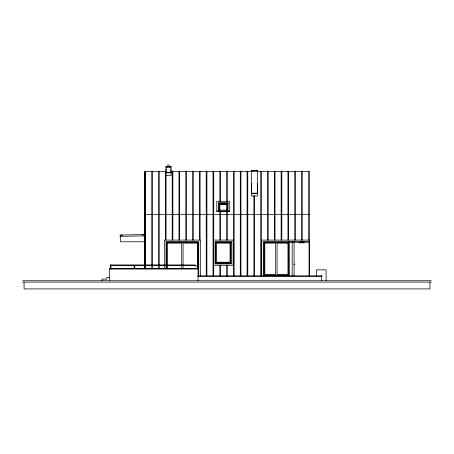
<?xml version="1.0" encoding="UTF-8"?>
<svg xmlns="http://www.w3.org/2000/svg" width="454" height="454" viewBox="0 0 454 454"><rect width="100%" height="100%" fill="white"/><g stroke="black" fill="none" stroke-linecap="round" stroke-linejoin="round"><path stroke-width="0.68" d="M110.708 264.949L110.708 265.607M110.526 264.949L110.277 268.683M144.94 234.213L144.582 234.219L144.599 235.24M144.94 234.553L120.083 234.99L120.083 236.352L144.94 235.915M121.11 235.308L122.523 235.286M142.096 234.945L144.894 234.894M167.14 165.091L169.864 165.091M166.051 167.543L170.954 167.543M166.051 168.905L166.051 240.081M170.954 168.905L171.09 175.522L166.051 175.522M165.914 171.215L165.369 171.215L165.369 240.081M145.621 171.629L151.749 171.629M152.431 171.629L158.559 171.629M159.241 171.629L165.369 171.629M171.09 171.629L172.179 171.629M172.861 171.629L178.989 171.629M179.671 171.629L185.799 171.629M186.481 171.629L192.609 171.629M193.291 171.629L199.419 171.629M200.101 171.629L206.23 171.629M206.911 171.629L213.039 171.629M213.721 171.629L219.849 171.629M220.531 171.629L226.659 171.629M227.341 171.629L233.469 171.629M234.151 171.629L240.279 171.629M240.961 171.629L247.089 171.629M247.771 171.629L260.709 171.629M261.391 171.629L267.519 171.629M268.201 171.629L274.329 171.629M275.011 171.629L281.139 171.629M281.821 171.629L287.95 171.629M288.631 171.629L294.76 171.629M295.441 171.629L301.57 171.629M302.25 171.629L308.38 171.629M144.599 172.458L144.94 172.458L144.94 268.887M165.914 172.798L171.09 172.798M251.312 193.302L257.441 193.302M253.899 196.026L251.312 196.026L251.312 183.609M254.581 196.026L257.441 196.026L257.441 183.609M218.488 203.386L228.022 203.386M218.488 203.579L228.022 203.579M219.168 203.886L227.341 203.886M219.849 204.442L226.659 204.442M218.488 210.083L228.022 210.083M216.785 211.059L229.724 211.059M219.849 211.615L216.785 211.615L216.785 201.292L229.724 201.292L229.724 211.615L227.341 211.615M220.531 211.615L226.659 211.615M144.599 214.367L145.621 214.367M151.749 214.367L152.431 214.367M158.559 214.367L159.241 214.367M165.369 214.367L166.051 214.367M172.179 214.367L172.861 214.367M178.989 214.367L179.671 214.367M185.799 214.367L186.481 214.367M192.609 214.367L193.291 214.367M199.419 214.367L200.101 214.367M206.23 214.367L206.911 214.367M213.039 214.367L213.721 214.367M219.849 214.367L220.531 214.367M226.659 214.367L227.341 214.367M233.469 214.367L234.151 214.367M240.279 214.367L240.961 214.367M247.089 214.367L247.771 214.367M253.899 214.367L254.581 214.367M260.709 214.367L261.391 214.367M267.519 214.367L268.201 214.367M274.329 214.367L275.011 214.367M281.139 214.367L281.821 214.367M287.95 214.367L288.631 214.367M294.76 214.367L295.441 214.367M301.57 214.367L302.25 214.367M308.38 214.367L309.401 214.367M145.621 214.543L151.749 214.543M152.431 214.543L158.559 214.543M159.241 214.543L165.369 214.543M166.051 214.543L172.179 214.543M172.861 214.543L178.989 214.543M179.671 214.543L185.799 214.543M186.481 214.543L192.609 214.543M193.291 214.543L199.419 214.543M200.101 214.543L206.23 214.543M206.911 214.543L213.039 214.543M213.721 214.543L219.849 214.543M220.531 214.543L226.659 214.543M227.341 214.543L233.469 214.543M234.151 214.543L240.279 214.543M240.961 214.543L247.089 214.543M247.771 214.543L253.899 214.543M254.581 214.543L260.709 214.543M261.391 214.543L267.519 214.543M268.201 214.543L274.329 214.543M275.011 214.543L281.139 214.543M281.821 214.543L287.95 214.543M288.631 214.543L294.76 214.543M295.441 214.543L301.57 214.543M302.25 214.543L308.38 214.543M144.599 214.901L144.94 214.901M309.401 240.081L261.731 240.081L261.731 275.833M145.11 241.783L120.423 241.783L120.423 236.347M309.06 241.783L263.433 241.783L263.433 275.833M300.934 242.056L302.205 242.056M302.506 242.056L302.795 242.056M303.516 242.056L303.834 242.056M166.051 242.124L198.738 242.124M215.083 242.124L231.427 242.124M263.433 242.124L309.401 242.124M300.934 242.601L302.205 242.601M302.506 242.601L302.795 242.601M303.516 242.601L303.834 242.601M298.846 242.873L304.294 242.873M215.083 263.575L231.427 263.575M294.079 264.597L294.419 264.597L294.079 263.916M110.617 264.937L194.658 264.937L196.355 265.454M110.958 265.278L110.277 265.278L110.526 265.607M134.112 265.278L134.793 265.278M157.947 265.278L158.628 265.278M181.782 265.278L182.463 265.278M157.947 265.618L134.793 265.618L134.793 268.683M158.628 265.618L181.782 265.618M182.463 265.618L194.806 265.624L196.338 266.316M197.706 275.833L322 275.833L322 276.514L197.706 276.514M109.664 277.468L106.803 277.468L106.803 279.102L102.037 279.102L102.037 280.737M22.7 280.737L431.3 280.737M22.7 282.099L431.3 282.099M121.105 234.968L121.116 235.649M429.938 282.099L429.938 288.909L24.062 288.909L24.062 282.099M326.086 280.737L326.086 269.841L316.551 269.841L316.551 276.514M321.319 275.833L321.319 280.737M309.401 275.833L309.401 171.215L308.38 171.215L308.38 240.081M309.06 241.823L309.06 275.833M302.25 240.081L302.25 171.215L301.57 171.215L301.57 240.081M295.441 240.081L295.441 171.215L294.76 171.215L294.76 240.081M294.079 241.783L294.079 275.833M292.172 241.783L292.172 275.833M289.312 241.783L289.312 275.833M288.631 240.081L288.631 171.215L287.95 171.215L287.95 240.081M281.821 240.081L281.821 171.215L281.139 171.215L281.139 240.081M275.011 240.081L275.011 171.215L274.329 171.215L274.329 240.081M268.201 240.081L268.201 171.215L267.519 171.215L267.519 240.081M261.391 275.833L261.391 171.215L260.709 171.215L260.709 275.833M257.304 170.812L257.304 193.222L251.448 193.222L251.448 170.812M255.67 170.539L253.082 170.539M254.581 275.833L254.581 195.612L253.899 195.612L253.899 275.833M247.771 275.833L247.771 171.215L247.089 171.215L247.089 275.833M240.961 275.833L240.961 171.215L240.279 171.215L240.279 275.833M234.151 275.833L234.151 171.215L233.469 171.215L233.469 275.833M228.022 210.503L228.022 202.461L218.488 202.461L218.488 210.503M227.341 201.57L227.341 171.215L226.659 171.215L226.659 201.57M227.341 210.213L227.341 203.772L219.168 203.772L219.168 210.213M227.341 240.081L227.341 211.337L226.659 211.337L226.659 240.081M227.341 265.278L227.341 275.833M226.659 210.696L226.659 204.277L219.849 204.277L219.849 210.696M226.659 265.278L226.659 275.833M220.531 201.57L220.531 171.215L219.849 171.215L219.849 201.57M220.531 240.081L220.531 211.337L219.849 211.337L219.849 240.081M220.531 265.278L220.531 275.833M219.849 265.278L219.849 275.833M213.721 240.081L213.721 171.215L213.039 171.215L213.039 275.833M213.721 265.278L213.721 275.833M206.911 275.833L206.911 171.215L206.23 171.215L206.23 275.833M200.441 275.833L200.441 240.081L164.348 240.081L164.348 268.825M200.101 240.081L200.101 171.215L199.419 171.215L199.419 240.081M198.738 275.833L198.738 241.783L166.051 241.783L166.051 268.887M198.058 280.737L198.058 242.464L166.732 242.464L166.732 268.893M197.377 268.206L197.377 243.145L183.076 243.145L183.076 268.904M193.291 240.081L193.291 171.215L192.609 171.215L192.609 240.081M186.481 240.081L186.481 171.215L185.799 171.215L185.799 240.081M181.713 268.904L181.713 243.145L167.412 243.145L167.412 268.904M179.671 240.081L179.671 171.215L178.989 171.215L178.989 240.081M172.861 240.081L172.861 171.215L172.179 171.215L172.179 240.081M170.954 166.726L170.954 172.719L166.051 172.719L166.051 166.726M159.241 268.791L159.241 171.215L158.559 171.215L158.559 268.768M152.431 268.791L152.431 171.215L151.749 171.215L151.749 268.791M145.621 268.791L145.621 171.215L144.599 171.215L144.599 268.768M134.112 268.683L134.112 265.618L110.958 265.618L110.958 268.683M111.707 268.683L111.707 269.023M109.664 269.023L109.664 280.737M171.09 166.453L165.914 166.726L171.09 166.453M257.441 170.539L251.312 170.812L257.441 170.539M233.129 240.081L213.38 240.081L213.38 265.278L233.129 265.278L233.129 240.081M231.427 241.783L215.083 241.783L215.083 263.916L231.427 263.916L231.427 241.783M230.746 242.464L215.763 242.464L215.763 262.894L230.746 262.894L230.746 242.464M288.631 242.464L264.114 242.464L264.114 275.152L288.631 275.152L288.631 242.464M230.064 243.145L216.444 243.145L216.444 262.213L230.064 262.213L230.064 243.145M275.692 243.145L264.796 243.145L264.796 274.471L275.692 274.471L275.692 243.145M287.95 243.145L277.053 243.145L277.053 274.471L287.95 274.471L287.95 243.145M198.194 268.683L109.528 268.683L109.528 269.023L198.194 269.023L198.194 268.683"/></g></svg>
